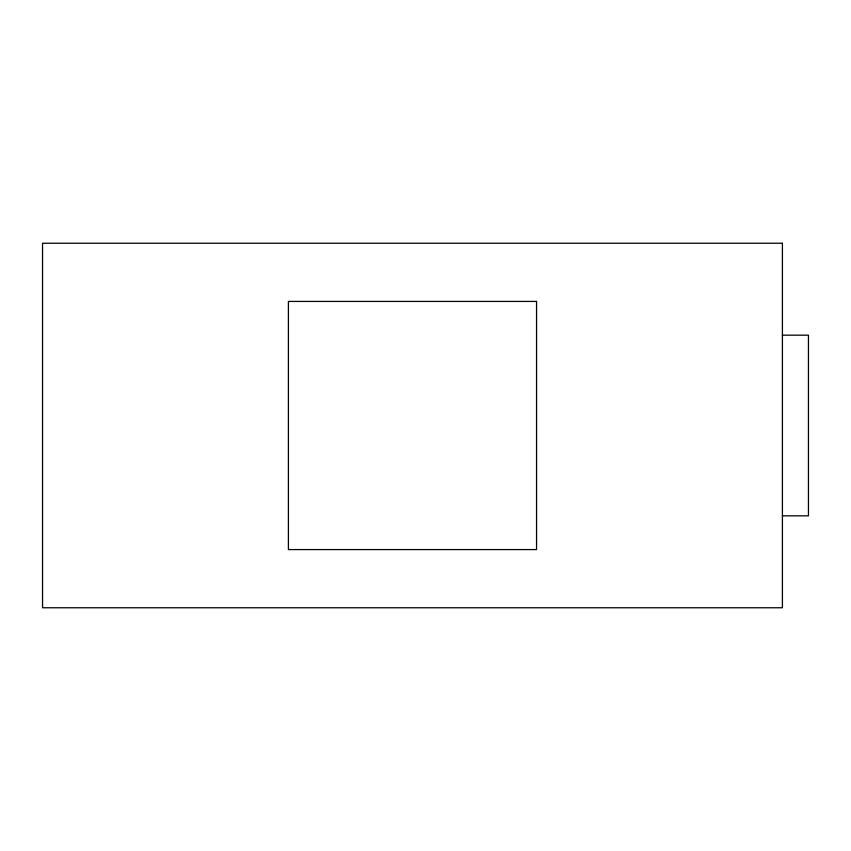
<?xml version="1.0" encoding="UTF-8"?>
<svg xmlns="http://www.w3.org/2000/svg" width="851" height="851" viewBox="0 0 851 851"><rect width="100%" height="100%" fill="white"/><g stroke="black" fill="none" stroke-linecap="round" stroke-linejoin="round"><path stroke-width="1.28" d="M782.409 335.166L808.45 335.166L808.45 515.834L782.409 515.834M782.409 243.237L42.55 243.237L42.55 607.763L782.409 607.763L782.409 243.237M536.555 301.424L288.404 301.424L288.404 549.576L536.555 549.576L536.555 301.424"/></g></svg>
